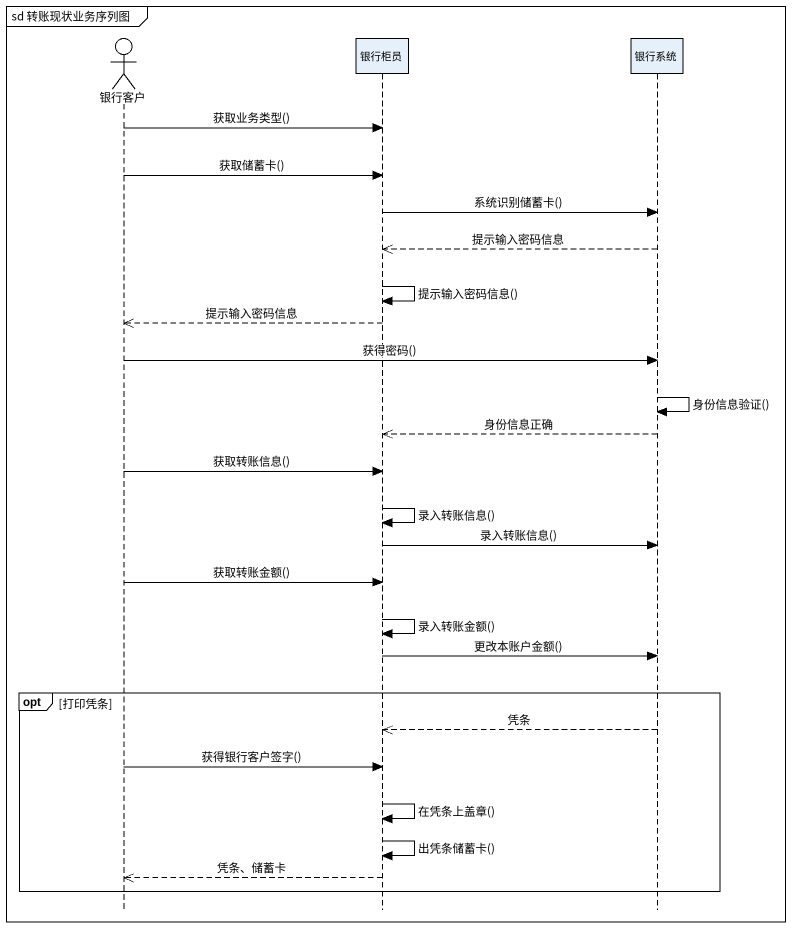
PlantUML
@startuml
mainframe sd 转账现状业务序列图
hide footbox
actor 银行客户
participant 银行柜员
participant 银行系统

银行客户 -> 银行柜员 : 获取业务类型()
银行客户 -> 银行柜员 : 获取储蓄卡()
银行柜员 -> 银行系统 : 系统识别储蓄卡()
银行系统 -->> 银行柜员 : 提示输入密码信息
银行柜员 -> 银行柜员 : 提示输入密码信息()
银行柜员 -->> 银行客户 : 提示输入密码信息
银行客户 -> 银行系统 : 获得密码()
银行系统 -> 银行系统 : 身份信息验证()
银行系统 -->> 银行柜员 : 身份信息正确
银行客户 -> 银行柜员 : 获取转账信息()
银行柜员 -> 银行柜员 : 录入转账信息()
银行柜员 -> 银行系统 : 录入转账信息()
银行客户 -> 银行柜员 : 获取转账金额()
银行柜员 -> 银行柜员 : 录入转账金额()
银行柜员 -> 银行系统 : 更改本账户金额()
opt 打印凭条
  银行系统 -->> 银行柜员 : 凭条
  银行客户 -> 银行柜员 : 获得银行客户签字()
  银行柜员 -> 银行柜员 : 在凭条上盖章()
  银行柜员 -> 银行柜员 : 出凭条储蓄卡()
  银行柜员 -->> 银行客户 : 凭条、储蓄卡
end
@enduml
